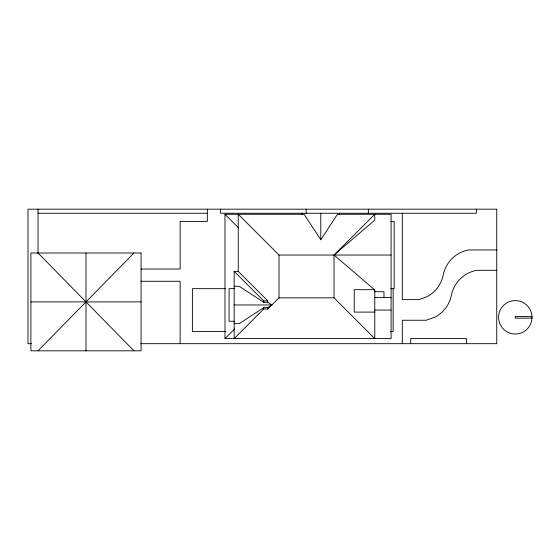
<?xml version="1.0" encoding="UTF-8"?>
<svg xmlns="http://www.w3.org/2000/svg" width="560" height="560" viewBox="0 0 560 560"><rect width="100%" height="100%" fill="white"/><g stroke="black" fill="none" stroke-linecap="round" stroke-linejoin="round"><path stroke-width="0.84" d="M320.782 239.75L337.456 214.277L391.097 214.277L391.097 338.59L224.994 338.59L224.994 214.277L304.108 214.277L320.782 239.75L320.782 213.227M38.031 350.819L133.945 252.994M224.994 338.59L234.661 328.93M374.787 312.102L354.235 312.102L354.235 289.681L374.787 289.681L374.787 338.59L334.033 297.836L279.006 297.836L267.792 309.043L263.718 309.043L234.164 338.59L234.164 271.341L238.245 271.341L267.792 300.888L267.792 302.295L271.873 304.969L267.792 307.636L263.718 307.636L239.232 323.659L234.164 323.659M38.031 213.255L207.347 213.255M390.929 221.41L394.149 221.41L394.149 288.659L390.838 288.659M496.741 249.942L468.552 249.942A31.787 31.787 0 0 0 443.24 274.904A31.787 31.787 0 0 1 426.804 296.793L418.95 299.628L402.304 299.628L402.304 213.255M238.245 271.341L238.245 214.277L279.006 255.031L391.097 255.031M140.917 269.038L180.159 269.038L180.159 221.41L207.347 221.41L207.347 209.181M496.741 270.319L476.7 270.319A31.787 31.787 0 0 0 451.388 295.288A31.787 31.787 0 0 1 434.959 317.177L426.083 320.25L402.304 320.25L402.304 343.686M140.917 281.267L180.159 281.267L180.159 343.686M234.164 286.272L239.232 286.272L263.718 302.295L267.792 302.295M225.344 288.659L192.388 288.659L192.388 331.457L225.582 331.457M234.311 288.659L229.075 288.659L229.075 321.272L234.311 321.272M374.619 291.718L383.964 291.718L383.964 297.542M374.759 297.542L391.097 297.542M234.164 271.341L263.718 300.888L267.792 300.888M30.898 301.91L141.078 301.91M234.164 304.969L271.873 304.969M374.759 310.058L391.097 310.058M531.944 316.47L515.284 316.47L515.284 318.143L531.944 318.143M390.516 331.457L393.134 331.457L393.134 288.659M31.5 343.686L28 343.686L28 209.181L496.741 209.181L496.741 343.686L140.812 343.686M374.787 289.975L334.033 255.031L374.787 214.277L374.787 220.094L334.033 255.031L334.033 297.836M224.994 214.277L238.581 227.864M38.031 252.994L133.945 350.819M476.364 209.181L476.364 213.255L220.591 213.255L220.591 209.181M466.473 343.686L466.473 338.59L410.69 338.59L410.69 343.686M368.347 209.181L368.347 213.255M339.479 213.227L339.479 214.277M306.187 209.181L306.187 213.255M302.092 213.227L302.092 214.277M279.006 255.031L279.006 297.836M267.792 307.636L267.792 309.043M263.718 300.888L263.718 302.295M263.718 307.636L263.718 309.043M85.988 252.994L85.988 350.819M38.031 209.181L38.031 253.183M532 317.31L531.86 319.494A16.716 16.716 0 0 1 506.303 331.408A16.716 16.716 0 0 1 506.303 303.212A16.716 16.716 0 0 1 531.86 315.126L532 317.31M141.078 252.994L30.898 252.994L30.898 350.819L141.078 350.819L141.078 252.994"/></g></svg>
